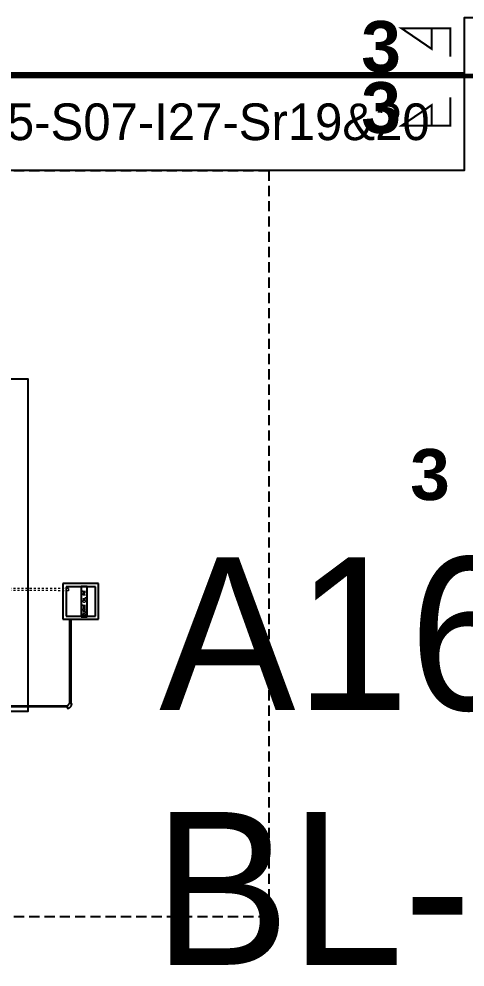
# Model space of a CAD drawing. Header units: metres. Extents: x 532153 to 532639, y 2675299 to 2675642.
# Drawn here: x 532357.5 to 532379.38, y 2675417.71 to 2675464.23 of the extents above; entities that cross this region are included whole.
import ezdxf
from ezdxf.enums import TextEntityAlignment as Align

# ---------------------------------------------------------------- set-up
doc = ezdxf.new("R2010")
doc.units = ezdxf.units.M
for name, pattern in [('( Dashed )', [0.75, 0.5, -0.25]), ('CENTER2', [1.125, 0.75, -0.125, 0.125, -0.125]), ('DASHED', [0.75, 0.5, -0.25]), ('HIDDEN', [0.375, 0.25, -0.125])]:
    doc.linetypes.add(name, pattern=pattern)
for name, color, linetype in [('E-Inverter Grouping', 2, 'Continuous'), ('IDT', 7, 'Continuous'), ('LT Cable(AG) INV to LT Panel BL-01', 2, 'Continuous'), ('Messenger Wire Block-01 (Master Path)', 30, 'Continuous'), ('Messenger Wire Block-01 (MW Path)', 191, 'Continuous'), ('MMS Block Numbering', 7, 'Continuous'), ('MMS Table Block-01', 8, 'Continuous'), ('Section Marking BL-01', 2, 'Continuous')]:
    doc.layers.add(name, color=color, linetype=linetype)
doc.styles.add('Adani Regular', font='Adani Regular.ttf')
doc.styles.add('BoldTextStyle', font='arialbd.ttf')
doc.styles.add('RomanS', font='romans.shx')
doc.styles.get("Standard").update_dxf_attribs({"font": 'Adani Regular.ttf'})
doc.linetypes.add('FOUNDATION LAYOUT$0$FENCELINE1', pattern='A,6.35,-2.54,[133,ltypeshp.shx,S=2.54,R=0,X=-2.54,Y=0],-2.54,25.4', length=36.83)

# ---------------------------------------------------------------- blocks, each defined once
blk = doc.blocks.new('MMS Table (32.292 x 4.788)')
at = {"color": 0}
blk.add_lwpolyline([(0, -0.002), (0, 4.786), (32.292, 4.786), (32.292, -0.002)], close=True, dxfattribs=at)
at = {"color": 7}
blk.add_attdef('ID1', text='', height=1.8, dxfattribs=at).set_placement((16.146, 2.392), align=Align.MIDDLE_CENTER)
blk = doc.blocks.new('IDT')
at = {"layer": 'IDT', "color": 8, "linetype": '( Dashed )', "ltscale": 100}
for p, q in [((9.893, 22.22), (9.893, 22.349)), ((9.893, 22.22), (9.893, 22.349)), ((9.663, 22.119), (9.791, 22.119)), ((9.663, 22.119), (9.791, 22.119))]:
    blk.add_line(p, q, dxfattribs=at)
at = {"layer": 'IDT', "color": 8, "linetype": 'DASHED', "lineweight": 0, "ltscale": 20}
for p, q in [((24.537, 22.345), (9.893, 22.345)), ((24.537, 22.345), (9.893, 22.345)), ((9.667, 22.129), (9.667, 17.986)), ((9.667, 22.129), (9.667, 17.986)), ((9.787, 17.986), (9.787, 22.129)), ((9.787, 17.986), (9.787, 22.129)), ((9.893, 22.225), (24.537, 22.225)), ((9.893, 22.225), (24.537, 22.225))]:
    blk.add_line(p, q, dxfattribs=at)
at = {"layer": 'IDT', "color": 8, "linetype": 'CENTER2', "lineweight": 0, "ltscale": 500}
for p, q in [((9.727, 22.119), (9.727, 17.986)), ((9.727, 22.119), (9.727, 17.986)), ((24.527, 22.285), (9.893, 22.285)), ((24.527, 22.285), (9.893, 22.285))]:
    blk.add_line(p, q, dxfattribs=at)
at = {"layer": 'IDT', "color": 253}
for p, q in [((10.103, 17.985), (8.343, 17.985)), ((8.343, 17.985), (8.343, 16.225)), ((9.943, 17.825), (8.503, 17.825)), ((8.503, 17.825), (8.503, 16.385)), ((9.198, 17.863), (8.91, 17.863)), ((8.91, 17.863), (8.91, 16.372)), ((9.198, 16.372), (9.198, 17.863)), ((9.943, 16.385), (9.943, 17.825)), ((10.103, 16.225), (10.103, 17.985)), ((8.503, 16.385), (9.943, 16.385)), ((8.91, 16.372), (9.198, 16.372)), ((8.343, 16.225), (10.103, 16.225))]:
    blk.add_line(p, q, dxfattribs=at)
at = {"layer": 'IDT', "color": 253, "linetype": 'HIDDEN', "lineweight": 0, "ltscale": 0.3}
for p, q in [((9.828, 16.582), (12.728, 16.574)), ((9.828, 16.482), (12.728, 16.474)), ((9.829, 16.482), (9.829, 16.582))]:
    blk.add_line(p, q, dxfattribs=at)
at = {"layer": 'IDT', "color": 243, "linetype": 'DASHED'}
blk.add_lwpolyline([(45.5, 32.586), (45.5, -4.032), (0, -4.032), (0, 32.586)], close=True, dxfattribs=at)
at = {"layer": 'IDT', "color": 7, "linetype": 'FOUNDATION LAYOUT$0$FENCELINE1', "ltscale": 0.01}
blk.add_lwpolyline([(19.911, 22.485), (11.801, 22.485), (11.801, 6.21), (19.731, 6.21), (25.552, 6.21), (25.552, 9.06)], dxfattribs=at)
at = {"layer": 'IDT', "color": 8, "linetype": '( Dashed )', "ltscale": 100}
for centre, radius, start, end in [((9.881, 22.13), 0.219, 87.045, 182.955), ((9.881, 22.13), 0.219, 87.045, 182.955), ((9.909, 22.103), 0.119, 97.7996, 172.2004), ((9.909, 22.103), 0.119, 97.7996, 172.2004)]:
    blk.add_arc(centre, radius, start, end, dxfattribs=at)
at = {"layer": 'IDT', "color": 7, "style": 'RomanS', "width": 0.85}
blk.add_text('BURNT OIL PIT', height=0.144, rotation=270, dxfattribs=at).set_placement((8.982, 17.814))

msp = doc.modelspace()

# ---------------------------------------------------------------- linework, layer by layer
at = {"layer": 'E-Inverter Grouping', "color": 3}
msp.add_lwpolyline([(532444.127, 2675476.575), (532444.127, 2675464.291), (532379.343, 2675464.291), (532379.343, 2675456.791), (532314.659, 2675456.791), (532314.659, 2675476.575)], close=True, dxfattribs=at)
at = {"layer": 'LT Cable(AG) INV to LT Panel BL-01', "color": 5}
for points in [[(532338.73, 2675442.203, -0.325999), (532338.105, 2675443.06), (532338.105, 2675446.279, 0.214019), (532337.803, 2675446.951), (532331.089, 2675452.929, -0.214019), (532330.788, 2675453.601), (532330.788, 2675455.371, -0.0289), (532330.794, 2675455.475), (532330.849, 2675455.955, 0.0289), (532330.855, 2675456.058), (532330.855, 2675460.605, -0.414214), (532331.755, 2675461.505), (532380.389, 2675461.505, -0.414214), (532381.289, 2675460.605), (532381.289, 2675439.905, 0.414214), (532382.189, 2675439.005), (532409.197, 2675439.005, 0.414214), (532410.097, 2675439.905), (532410.097, 2675440.23)], [(532338.73, 2675442.236, -0.317911), (532338.13, 2675443.085), (532338.13, 2675446.29, 0.214019), (532337.828, 2675446.962), (532331.114, 2675452.94, -0.214019), (532330.813, 2675453.612), (532330.813, 2675455.37, -0.0289), (532330.819, 2675455.474), (532330.874, 2675455.953, 0.0289), (532330.88, 2675456.057), (532330.88, 2675460.58, -0.414214), (532331.78, 2675461.48), (532380.364, 2675461.48, -0.414214), (532381.264, 2675460.58), (532381.264, 2675439.88, 0.414214), (532382.164, 2675438.98), (532473.981, 2675438.98, 0.414214), (532474.881, 2675439.88), (532474.881, 2675440.23)], [(532338.73, 2675442.271, -0.309777), (532338.155, 2675443.11), (532338.155, 2675446.301, 0.214019), (532337.853, 2675446.973), (532331.139, 2675452.951, -0.214019), (532330.838, 2675453.623), (532330.838, 2675455.368, -0.0289), (532330.844, 2675455.472), (532330.899, 2675455.952, 0.0289), (532330.905, 2675456.056), (532330.905, 2675460.555, -0.414214), (532331.805, 2675461.455), (532380.339, 2675461.455, -0.414214), (532381.239, 2675460.555), (532381.239, 2675439.855, 0.414214), (532382.139, 2675438.955), (532571.157, 2675438.955, 0.414214), (532572.057, 2675439.855), (532572.057, 2675440.23)]]:
    msp.add_lwpolyline(points, format="xyb", dxfattribs=at)
at = {"layer": 'Messenger Wire Block-01 (Master Path)'}
msp.add_lwpolyline([(532330.98, 2675461.38), (532381.164, 2675461.38)], dxfattribs=at)
at = {"layer": 'Messenger Wire Block-01 (MW Path)', "const_width": 0.1}
msp.add_lwpolyline([(532330.98, 2675461.38), (532381.164, 2675461.38)], dxfattribs=at)
at = {"layer": 'Section Marking BL-01', "color": 94, "lineweight": 35, "true_color": 0x00a500, "const_width": 0.1}
for points in [[(532378.664, 2675462.38), (532378.664, 2675463.77), (532376.264, 2675463.77), (532377.744, 2675462.76), (532377.744, 2675463.77)], [(532378.664, 2675460.38), (532378.664, 2675458.99), (532376.264, 2675458.99), (532377.744, 2675460), (532377.744, 2675458.99)]]:
    msp.add_lwpolyline(points, dxfattribs=at)

# ---------------------------------------------------------------- block references
at = {"layer": 'IDT', "color": 8, "rotation": 180}
msp.add_blockref('IDT', (532369.751, 2675452.759), dxfattribs=at)
at = {"layer": 'MMS Table Block-01'}
msp.add_blockref('MMS Table (32.292 x 4.788)', (532347.051, 2675456.791), dxfattribs=at).add_auto_attribs({'ID1': 'B01-R25-S07-I27-Sr19&20'})

# ---------------------------------------------------------------- texts
at = {"layer": 'MMS Block Numbering', "insert": (532377.478, 2675427.767), "char_height": 7.5, "attachment_point": 5, "style": 'Adani Regular'}
msp.add_mtext_dynamic_manual_height_columns('A16c-\\PBL-01', width=41.53538, gutter_width=1, heights=[0], dxfattribs=at)
at = {"layer": 'Section Marking BL-01', "color": 94, "true_color": 0x00a500, "style": 'BoldTextStyle'}
for p in [(532375.264, 2675462.88), (532375.264, 2675459.88), (532377.664, 2675441.88)]:
    msp.add_text('3', height=2.5, dxfattribs=at).set_placement(p, align=Align.MIDDLE_CENTER)

doc.saveas('drawing.dxf')
